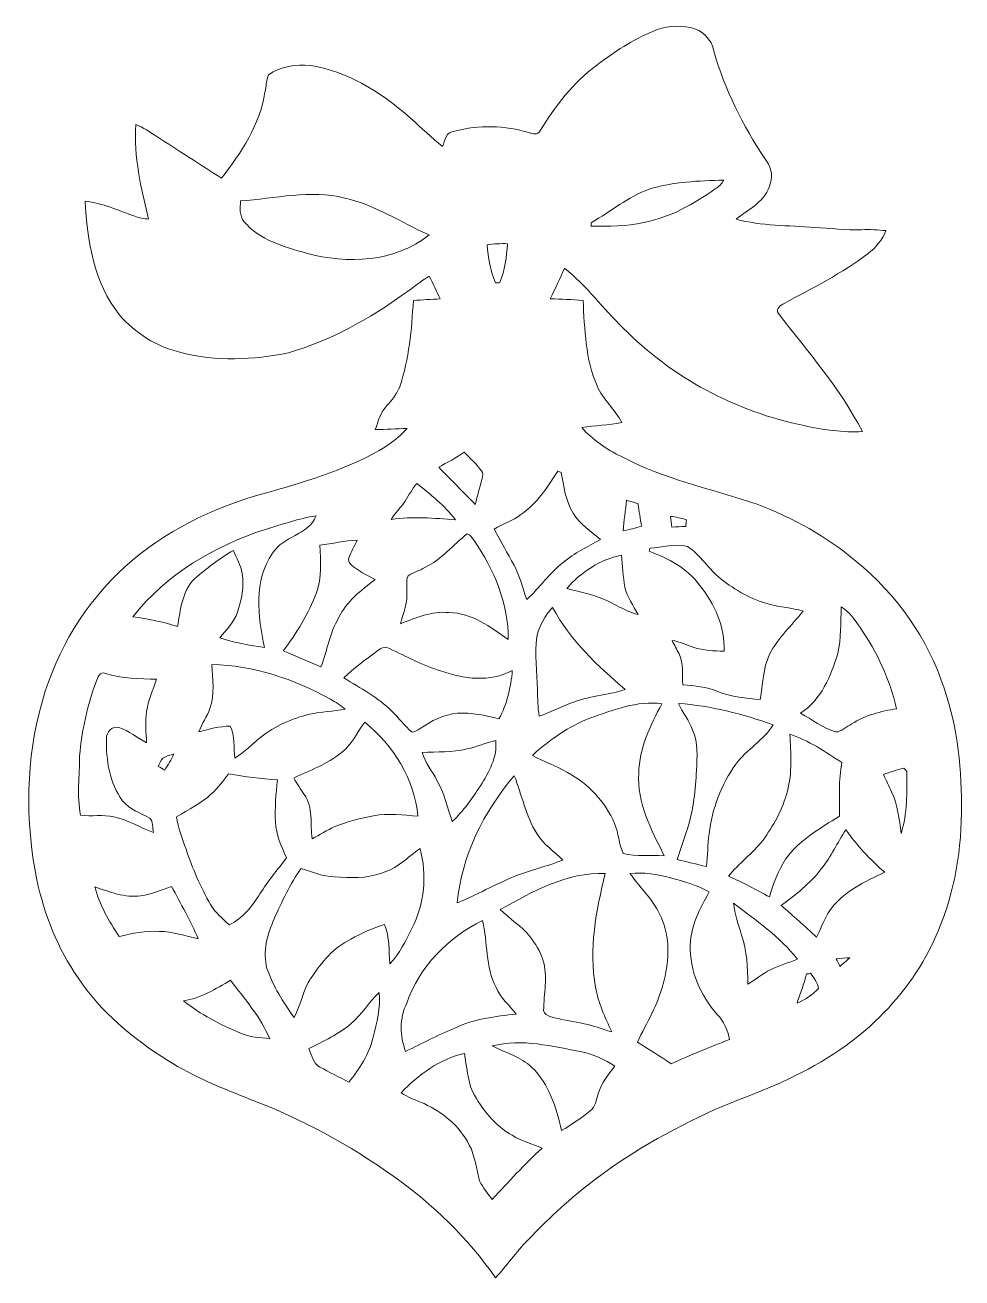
# Model space of a CAD drawing. Header units: centimetres. Extents: x -12 to 11.9, y -16 to 16.
import ezdxf

# ---------------------------------------------------------------- set-up
doc = ezdxf.new("R2010")
doc.units = ezdxf.units.CM
doc.header["$MEASUREMENT"] = 0
doc.layers.add('Layer 1', color=7, linetype='Continuous')

msp = doc.modelspace()

# ---------------------------------------------------------------- linework, layer by layer
at = {"layer": 'Layer 1', "color": 251, "lineweight": 9}
for points, knots in [([(4.03003, 15.87747), (4.33342, 16.00588), (4.67138, 16.03904), (4.99488, 15.97801), (4.99488, 15.97801), (5.2898, 15.91487), (5.54309, 15.67709), (5.59425, 15.37441), (5.59425, 15.37441), (5.86871, 14.39051), (6.33825, 13.47188), (6.89952, 12.62239), (6.89952, 12.62239), (7.02793, 12.44283), (7.12495, 12.20893), (7.03605, 11.98845), (7.03605, 11.98845), (6.93586, 11.54607), (6.49207, 11.32629), (6.15975, 11.07546), (6.15975, 11.07546), (6.81345, 10.89625), (7.49925, 10.9153), (8.16988, 10.86485), (8.16988, 10.86485), (8.56886, 10.84474), (8.96751, 10.78795), (9.36791, 10.80488), (9.36791, 10.80488), (9.57745, 10.81582), (9.78666, 10.79924), (9.9955, 10.78089), (9.9955, 10.78089), (9.90484, 10.54523), (9.73762, 10.34627), (9.53794, 10.19457), (9.53794, 10.19457), (8.87473, 9.68481), (8.12118, 9.31863), (7.3913, 8.91858), (7.3913, 8.91858), (7.3031, 8.86778), (7.15564, 8.7817), (7.24383, 8.66317), (7.24383, 8.66317), (7.99666, 7.68491), (8.82534, 6.74476), (9.39225, 5.63915), (9.39225, 5.63915), (8.88953, 5.61693), (8.39001, 5.68466), (7.90071, 5.79332), (7.90071, 5.79332), (6.15834, 6.14892), (4.5218, 7.0224), (3.27156, 8.28957), (3.27156, 8.28957), (2.75827, 8.7877), (2.33387, 9.37578), (1.7726, 9.82451), (1.7726, 9.82451), (1.66219, 9.55675), (1.53236, 9.29852), (1.40995, 9.0364), (1.40995, 9.0364), (1.68864, 9.02582), (1.9691, 9.02335), (2.24744, 8.99442), (2.24744, 8.99442), (2.29083, 8.25994), (2.30812, 7.49441), (2.60728, 6.80897), (2.60728, 6.80897), (2.75897, 6.4583), (3.06095, 6.20677), (3.24228, 5.87446), (3.24228, 5.87446), (2.90255, 5.8039), (2.55436, 5.79649), (2.21287, 5.74252), (2.21287, 5.74252), (2.49968, 5.43172), (2.84893, 5.18478), (3.22993, 5.00274), (3.22993, 5.00274), (4.31825, 4.4189), (5.54098, 4.17971), (6.7002, 3.78213), (6.7002, 3.78213), (7.61284, 3.43359), (8.48243, 2.95734), (9.22821, 2.32269), (9.22821, 2.32269), (10.26608, 1.48202), (11.0683, 0.34608), (11.48175, -0.92639), (11.48175, -0.92639), (11.83524, -1.94804), (11.9379, -3.03847), (11.9259, -4.11409), (11.9259, -4.11409), (11.91497, -5.22076), (11.70647, -6.33765), (11.23375, -7.34307), (11.23375, -7.34307), (10.87745, -8.14035), (10.34368, -8.8526), (9.71116, -9.45233), (9.71116, -9.45233), (8.97244, -10.15823), (8.0718, -10.6687), (7.144, -11.08322), (7.144, -11.08322), (6.64411, -11.29488), (6.1347, -11.48327), (5.63446, -11.69423), (5.63446, -11.69423), (4.48511, -12.21669), (3.37704, -12.84287), (2.38291, -13.62463), (2.38291, -13.62463), (1.82552, -14.04902), (1.32246, -14.53797), (0.83457, -15.03927), (0.83457, -15.03927), (0.53965, -15.34442), (0.29376, -15.69155), (0.01189, -16.00764), (0.01189, -16.00764), (-0.69225, -14.99517), (-1.58725, -14.12557), (-2.59337, -13.41543), (-2.59337, -13.41543), (-3.71344, -12.60193), (-4.9457, -11.94717), (-6.23652, -11.4487), (-6.23652, -11.4487), (-6.96924, -11.16118), (-7.70478, -10.8652), (-8.37294, -10.44363), (-8.37294, -10.44363), (-9.25699, -9.89118), (-10.08533, -9.20644), (-10.66776, -8.33155), (-10.66776, -8.33155), (-11.1874, -7.57943), (-11.52607, -6.71336), (-11.72151, -5.8233), (-11.72151, -5.8233), (-12.02208, -4.31377), (-12.00726, -2.72873), (-11.57969, -1.24495), (-11.57969, -1.24495), (-11.20716, 0.06103), (-10.47656, 1.26542), (-9.47149, 2.18087), (-9.47149, 2.18087), (-8.46889, 3.07763), (-7.23523, 3.69464), (-5.94266, 4.04954), (-5.94266, 4.04954), (-4.92066, 4.33282), (-3.89195, 4.63691), (-2.96203, 5.15797), (-2.96203, 5.15797), (-2.69815, 5.31037), (-2.45086, 5.49487), (-2.24872, 5.72382), (-2.24872, 5.72382), (-2.52105, 5.71394), (-2.79269, 5.69419), (-3.06468, 5.69313), (-3.06468, 5.69313), (-2.99307, 5.90797), (-2.9338, 6.14222), (-2.76765, 6.30661), (-2.76765, 6.30661), (-2.63006, 6.4456), (-2.51717, 6.60965), (-2.44028, 6.78956), (-2.44028, 6.78956), (-2.19862, 7.49865), (-2.13547, 8.25147), (-2.09208, 8.99478), (-2.09208, 8.99478), (-1.86453, 9.01136), (-1.63664, 9.02194), (-1.40839, 9.03358), (-1.40839, 9.03358), (-1.49271, 9.23008), (-1.58725, 9.42199), (-1.68321, 9.61284), (-1.68321, 9.61284), (-1.90581, 9.48302), (-2.10548, 9.31898), (-2.3161, 9.17187), (-2.3161, 9.17187), (-3.2185, 8.51923), (-4.21086, 7.97102), (-5.28437, 7.65845), (-5.28437, 7.65845), (-6.18819, 7.46972), (-7.13998, 7.4288), (-8.03956, 7.66516), (-8.03956, 7.66516), (-8.64917, 7.81121), (-9.21007, 8.1534), (-9.61507, 8.63247), (-9.61507, 8.63247), (-10.25924, 9.44845), (-10.42964, 10.52301), (-10.48714, 11.53372), (-10.48714, 11.53372), (-10.04158, 11.48327), (-9.63095, 11.29806), (-9.21361, 11.14778), (-9.21361, 11.14778), (-9.10107, 11.10509), (-8.98184, 11.08393), (-8.86224, 11.07581), (-8.86224, 11.07581), (-9.05945, 11.86639), (-9.24148, 12.67178), (-9.19102, 13.4934), (-9.19102, 13.4934), (-8.99736, 13.42214), (-8.82873, 13.30149), (-8.65587, 13.19142), (-8.65587, 13.19142), (-8.10553, 12.82982), (-7.54779, 12.47952), (-6.99605, 12.12004), (-6.99605, 12.12004), (-6.49405, 12.77126), (-6.01533, 13.49093), (-5.88586, 14.32102), (-5.88586, 14.32102), (-5.85023, 14.46848), (-5.86152, 14.63005), (-5.79273, 14.76728), (-5.79273, 14.76728), (-5.48687, 14.98283), (-5.09176, 15.0368), (-4.72662, 15.0054), (-4.72662, 15.0054), (-4.11208, 14.91157), (-3.53141, 14.65615), (-3.01635, 14.3122), (-3.01635, 14.3122), (-2.40077, 13.92661), (-1.90228, 13.39286), (-1.34807, 12.93037), (-1.34807, 12.93037), (-1.28316, 13.08629), (-1.25635, 13.3156), (-1.03833, 13.32336), (-1.03833, 13.32336), (-0.4185, 13.49728), (0.25213, 13.46659), (0.86808, 13.28702), (0.86808, 13.28702), (0.96016, 13.26233), (1.09033, 13.214), (1.14501, 13.32795), (1.14501, 13.32795), (1.52919, 13.96612), (2.00015, 14.5669), (2.59987, 15.01634), (2.59987, 15.01634), (3.04225, 15.35465), (3.51638, 15.6591), (4.03003, 15.87747), (4.03003, 15.87747), (4.03003, 15.87747), (4.03003, 15.87747), (4.03003, 15.87747)], [0, 0, 0, 0, 0.01428571, 0.01428571, 0.01428571, 0.01428571, 0.02857143, 0.02857143, 0.02857143, 0.02857143, 0.04285714, 0.04285714, 0.04285714, 0.04285714, 0.05714286, 0.05714286, 0.05714286, 0.05714286, 0.07142857, 0.07142857, 0.07142857, 0.07142857, 0.08571429, 0.08571429, 0.08571429, 0.08571429, 0.1, 0.1, 0.1, 0.1, 0.11428571, 0.11428571, 0.11428571, 0.11428571, 0.12857143, 0.12857143, 0.12857143, 0.12857143, 0.14285714, 0.14285714, 0.14285714, 0.14285714, 0.15714286, 0.15714286, 0.15714286, 0.15714286, 0.17142857, 0.17142857, 0.17142857, 0.17142857, 0.18571429, 0.18571429, 0.18571429, 0.18571429, 0.2, 0.2, 0.2, 0.2, 0.21428571, 0.21428571, 0.21428571, 0.21428571, 0.22857143, 0.22857143, 0.22857143, 0.22857143, 0.24285714, 0.24285714, 0.24285714, 0.24285714, 0.25714286, 0.25714286, 0.25714286, 0.25714286, 0.27142857, 0.27142857, 0.27142857, 0.27142857, 0.28571429, 0.28571429, 0.28571429, 0.28571429, 0.3, 0.3, 0.3, 0.3, 0.31428571, 0.31428571, 0.31428571, 0.31428571, 0.32857143, 0.32857143, 0.32857143, 0.32857143, 0.34285714, 0.34285714, 0.34285714, 0.34285714, 0.35714286, 0.35714286, 0.35714286, 0.35714286, 0.37142857, 0.37142857, 0.37142857, 0.37142857, 0.38571429, 0.38571429, 0.38571429, 0.38571429, 0.4, 0.4, 0.4, 0.4, 0.41428571, 0.41428571, 0.41428571, 0.41428571, 0.42857143, 0.42857143, 0.42857143, 0.42857143, 0.44285714, 0.44285714, 0.44285714, 0.44285714, 0.45714286, 0.45714286, 0.45714286, 0.45714286, 0.47142857, 0.47142857, 0.47142857, 0.47142857, 0.48571429, 0.48571429, 0.48571429, 0.48571429, 0.5, 0.5, 0.5, 0.5, 0.51428571, 0.51428571, 0.51428571, 0.51428571, 0.52857143, 0.52857143, 0.52857143, 0.52857143, 0.54285714, 0.54285714, 0.54285714, 0.54285714, 0.55714286, 0.55714286, 0.55714286, 0.55714286, 0.57142857, 0.57142857, 0.57142857, 0.57142857, 0.58571429, 0.58571429, 0.58571429, 0.58571429, 0.6, 0.6, 0.6, 0.6, 0.61428571, 0.61428571, 0.61428571, 0.61428571, 0.62857143, 0.62857143, 0.62857143, 0.62857143, 0.64285714, 0.64285714, 0.64285714, 0.64285714, 0.65714286, 0.65714286, 0.65714286, 0.65714286, 0.67142857, 0.67142857, 0.67142857, 0.67142857, 0.68571429, 0.68571429, 0.68571429, 0.68571429, 0.7, 0.7, 0.7, 0.7, 0.71428571, 0.71428571, 0.71428571, 0.71428571, 0.72857143, 0.72857143, 0.72857143, 0.72857143, 0.74285714, 0.74285714, 0.74285714, 0.74285714, 0.75714286, 0.75714286, 0.75714286, 0.75714286, 0.77142857, 0.77142857, 0.77142857, 0.77142857, 0.78571429, 0.78571429, 0.78571429, 0.78571429, 0.8, 0.8, 0.8, 0.8, 0.81428571, 0.81428571, 0.81428571, 0.81428571, 0.82857143, 0.82857143, 0.82857143, 0.82857143, 0.84285714, 0.84285714, 0.84285714, 0.84285714, 0.85714286, 0.85714286, 0.85714286, 0.85714286, 0.87142857, 0.87142857, 0.87142857, 0.87142857, 0.88571429, 0.88571429, 0.88571429, 0.88571429, 0.9, 0.9, 0.9, 0.9, 0.91428571, 0.91428571, 0.91428571, 0.91428571, 0.92857143, 0.92857143, 0.92857143, 0.92857143, 0.94285714, 0.94285714, 0.94285714, 0.94285714, 0.95714286, 0.95714286, 0.95714286, 0.95714286, 0.97142857, 0.97142857, 0.97142857, 0.97142857, 1, 1, 1, 1]), ([(3.9376, 11.84134), (3.3975, 11.64872), (2.96005, 11.26243), (2.46017, 10.9922), (2.46017, 10.9922), (2.45805, 10.9668), (2.45347, 10.91636), (2.45135, 10.89131), (2.45135, 10.89131), (2.9022, 10.89378), (3.35693, 10.89237), (3.80002, 10.98868), (3.80002, 10.98868), (4.47206, 11.11391), (5.07355, 11.46281), (5.62882, 11.84698), (5.62882, 11.84698), (5.72301, 11.89955), (5.78898, 11.98457), (5.84754, 12.07206), (5.84754, 12.07206), (5.2069, 12.05583), (4.55461, 12.03184), (3.9376, 11.84134), (3.9376, 11.84134), (3.9376, 11.84134), (3.9376, 11.84134), (3.9376, 11.84134)], [0, 0, 0, 0, 0.125, 0.125, 0.125, 0.125, 0.25, 0.25, 0.25, 0.25, 0.375, 0.375, 0.375, 0.375, 0.5, 0.5, 0.5, 0.5, 0.625, 0.625, 0.625, 0.625, 0.75, 0.75, 0.75, 0.75, 1, 1, 1, 1]), ([(-6.51345, 11.54395), (-6.51768, 11.36297), (-6.54802, 11.16119), (-6.42314, 11.0109), (-6.42314, 11.0109), (-6.02415, 10.53853), (-5.39832, 10.37026), (-4.82998, 10.20304), (-4.82998, 10.20304), (-3.78365, 9.92117), (-2.56481, 9.96703), (-1.68956, 10.67082), (-1.68956, 10.67082), (-2.40993, 10.98339), (-3.06998, 11.44693), (-3.84785, 11.61415), (-3.84785, 11.61415), (-4.72803, 11.84275), (-5.62833, 11.59334), (-6.51345, 11.54395), (-6.51345, 11.54395), (-6.51345, 11.54395), (-6.51345, 11.54395), (-6.51345, 11.54395)], [0, 0, 0, 0, 0.14285714, 0.14285714, 0.14285714, 0.14285714, 0.28571429, 0.28571429, 0.28571429, 0.28571429, 0.42857143, 0.42857143, 0.42857143, 0.42857143, 0.57142857, 0.57142857, 0.57142857, 0.57142857, 0.71428571, 0.71428571, 0.71428571, 0.71428571, 1, 1, 1, 1]), ([(-0.20542, 10.42176), (-0.1779, 10.08839), (-0.12852, 9.75078), (0.01224, 9.44422), (0.01224, 9.44422), (0.04011, 9.44598), (0.0955, 9.4488), (0.12337, 9.45021), (0.12337, 9.45021), (0.24472, 9.76877), (0.29517, 10.10708), (0.31493, 10.4461), (0.31493, 10.4461), (0.14101, 10.45351), (-0.03291, 10.43905), (-0.20542, 10.42176), (-0.20542, 10.42176), (-0.20542, 10.42176), (-0.20542, 10.42176), (-0.20542, 10.42176)], [0, 0, 0, 0, 0.16666667, 0.16666667, 0.16666667, 0.16666667, 0.33333333, 0.33333333, 0.33333333, 0.33333333, 0.5, 0.5, 0.5, 0.5, 0.66666667, 0.66666667, 0.66666667, 0.66666667, 1, 1, 1, 1]), ([(-1.44367, 4.73428), (-1.12935, 4.41678), (-0.81925, 4.09469), (-0.50705, 3.77508), (-0.50705, 3.77508), (-0.45519, 3.99874), (-0.39275, 4.21993), (-0.33454, 4.44218), (-0.33454, 4.44218), (-0.3229, 4.50568), (-0.29432, 4.58294), (-0.34477, 4.63762), (-0.34477, 4.63762), (-0.48306, 4.80554), (-0.63828, 4.95829), (-0.79138, 5.11175), (-0.79138, 5.11175), (-0.99847, 4.96817), (-1.22001, 4.84823), (-1.44367, 4.73428), (-1.44367, 4.73428), (-1.44367, 4.73428), (-1.44367, 4.73428), (-1.44367, 4.73428)], [0, 0, 0, 0, 0.14285714, 0.14285714, 0.14285714, 0.14285714, 0.28571429, 0.28571429, 0.28571429, 0.28571429, 0.42857143, 0.42857143, 0.42857143, 0.42857143, 0.57142857, 0.57142857, 0.57142857, 0.57142857, 0.71428571, 0.71428571, 0.71428571, 0.71428571, 1, 1, 1, 1]), ([(0.65712, 3.5172), (0.45251, 3.35386), (0.19322, 3.28754), (-0.0255, 3.14784), (-0.0255, 3.14784), (0.14524, 2.8388), (0.31387, 2.52907), (0.48461, 2.22003), (0.48461, 2.22003), (0.62819, 1.9431), (0.70475, 1.63865), (0.8074, 1.3455), (0.8074, 1.3455), (1.13831, 1.64253), (1.38737, 2.02036), (1.73909, 2.29553), (1.73909, 2.29553), (2.02978, 2.53154), (2.36739, 2.69699), (2.69335, 2.8769), (2.69335, 2.8769), (2.45911, 3.10233), (2.15749, 3.26284), (1.99591, 3.55565), (1.99591, 3.55565), (1.80153, 3.86892), (1.75214, 4.23827), (1.689, 4.59387), (1.689, 4.59387), (1.66783, 4.60128), (1.62514, 4.6168), (1.60398, 4.62457), (1.60398, 4.62457), (1.3334, 4.22099), (1.07093, 3.79201), (0.65712, 3.5172), (0.65712, 3.5172), (0.65712, 3.5172), (0.65712, 3.5172), (0.65712, 3.5172)], [0, 0, 0, 0, 0.09090909, 0.09090909, 0.09090909, 0.09090909, 0.18181818, 0.18181818, 0.18181818, 0.18181818, 0.27272727, 0.27272727, 0.27272727, 0.27272727, 0.36363636, 0.36363636, 0.36363636, 0.36363636, 0.45454545, 0.45454545, 0.45454545, 0.45454545, 0.54545455, 0.54545455, 0.54545455, 0.54545455, 0.63636364, 0.63636364, 0.63636364, 0.63636364, 0.72727273, 0.72727273, 0.72727273, 0.72727273, 0.81818182, 0.81818182, 0.81818182, 0.81818182, 1, 1, 1, 1]), ([(-2.30163, 3.86362), (-2.41169, 3.70099), (-2.55386, 3.5627), (-2.65687, 3.39478), (-2.65687, 3.39478), (-2.11007, 3.47698), (-1.55973, 3.42054), (-1.01187, 3.38737), (-1.01187, 3.38737), (-1.29303, 3.74439), (-1.65181, 4.03225), (-2.00388, 4.31553), (-2.00388, 4.31553), (-2.11783, 4.17477), (-2.20533, 4.01602), (-2.30163, 3.86362), (-2.30163, 3.86362), (-2.30163, 3.86362), (-2.30163, 3.86362), (-2.30163, 3.86362)], [0, 0, 0, 0, 0.16666667, 0.16666667, 0.16666667, 0.16666667, 0.33333333, 0.33333333, 0.33333333, 0.33333333, 0.5, 0.5, 0.5, 0.5, 0.66666667, 0.66666667, 0.66666667, 0.66666667, 1, 1, 1, 1]), ([(3.36328, 3.88479), (3.32977, 3.62374), (3.29449, 3.36197), (3.2772, 3.09915), (3.2772, 3.09915), (3.43419, 3.13443), (3.588, 3.17818), (3.74428, 3.21875), (3.74428, 3.21875), (3.71006, 3.41207), (3.68219, 3.60645), (3.6515, 3.79977), (3.6515, 3.79977), (3.55554, 3.82905), (3.45959, 3.85727), (3.36328, 3.88479), (3.36328, 3.88479), (3.36328, 3.88479), (3.36328, 3.88479), (3.36328, 3.88479)], [0, 0, 0, 0, 0.16666667, 0.16666667, 0.16666667, 0.16666667, 0.33333333, 0.33333333, 0.33333333, 0.33333333, 0.5, 0.5, 0.5, 0.5, 0.66666667, 0.66666667, 0.66666667, 0.66666667, 1, 1, 1, 1]), ([(-5.87633, 3.13761), (-7.17526, 2.71886), (-8.4188, 1.99249), (-9.26441, 0.90241), (-9.26441, 0.90241), (-8.87883, 0.84879), (-8.49571, 0.77647), (-8.12494, 0.65582), (-8.12494, 0.65582), (-8.04063, 1.07985), (-8.01558, 1.55399), (-7.68644, 1.87678), (-7.68644, 1.87678), (-7.37211, 2.13819), (-7.05391, 2.40171), (-6.69513, 2.60103), (-6.69513, 2.60103), (-6.61223, 2.407), (-6.50534, 2.21792), (-6.46618, 2.00837), (-6.46618, 2.00837), (-6.41608, 1.67675), (-6.47923, 1.33844), (-6.59, 1.02553), (-6.59, 1.02553), (-6.67291, 0.76447), (-6.87328, 0.56762), (-7.04297, 0.3616), (-7.04297, 0.3616), (-6.67326, 0.24095), (-6.28661, 0.17533), (-5.90173, 0.12136), (-5.90173, 0.12136), (-6.06507, 0.91617), (-6.18995, 1.82669), (-5.69148, 2.52977), (-5.69148, 2.52977), (-5.42443, 2.97321), (-4.78095, 2.98662), (-4.5767, 3.48439), (-4.5767, 3.48439), (-5.0226, 3.423), (-5.44594, 3.26214), (-5.87633, 3.13761), (-5.87633, 3.13761), (-5.87633, 3.13761), (-5.87633, 3.13761), (-5.87633, 3.13761)], [0, 0, 0, 0, 0.07692308, 0.07692308, 0.07692308, 0.07692308, 0.15384615, 0.15384615, 0.15384615, 0.15384615, 0.23076923, 0.23076923, 0.23076923, 0.23076923, 0.30769231, 0.30769231, 0.30769231, 0.30769231, 0.38461538, 0.38461538, 0.38461538, 0.38461538, 0.46153846, 0.46153846, 0.46153846, 0.46153846, 0.53846154, 0.53846154, 0.53846154, 0.53846154, 0.61538462, 0.61538462, 0.61538462, 0.61538462, 0.69230769, 0.69230769, 0.69230769, 0.69230769, 0.76923077, 0.76923077, 0.76923077, 0.76923077, 0.84615385, 0.84615385, 0.84615385, 0.84615385, 1, 1, 1, 1]), ([(4.48758, 3.47098), (4.49428, 3.37997), (4.50346, 3.28895), (4.51545, 3.19829), (4.51545, 3.19829), (4.6354, 3.20358), (4.75287, 3.21134), (4.87387, 3.21698), (4.87387, 3.21698), (4.88058, 3.27378), (4.88693, 3.33093), (4.89363, 3.38773), (4.89363, 3.38773), (4.76028, 3.42477), (4.62587, 3.45899), (4.48758, 3.47098), (4.48758, 3.47098), (4.48758, 3.47098), (4.48758, 3.47098), (4.48758, 3.47098)], [0, 0, 0, 0, 0.16666667, 0.16666667, 0.16666667, 0.16666667, 0.33333333, 0.33333333, 0.33333333, 0.33333333, 0.5, 0.5, 0.5, 0.5, 0.66666667, 0.66666667, 0.66666667, 0.66666667, 1, 1, 1, 1]), ([(-1.7961, 2.16323), (-1.93368, 2.08245), (-2.09278, 2.04153), (-2.22402, 1.95016), (-2.22402, 1.95016), (-2.29176, 1.83974), (-2.24519, 1.69827), (-2.26106, 1.57868), (-2.26106, 1.57868), (-2.22438, 1.27988), (-2.34608, 1.00507), (-2.42439, 0.72461), (-2.42439, 0.72461), (-2.02646, 0.8763), (-1.62006, 1.06045), (-1.1812, 1.01036), (-1.1812, 1.01036), (-0.59559, 1.00895), (-0.12111, 0.63606), (0.33645, 0.32103), (0.33645, 0.32103), (0.34244, 1.23684), (-0.02727, 2.11138), (-0.5395, 2.85468), (-0.5395, 2.85468), (-0.59065, 2.91465), (-0.62523, 3.01413), (-0.71448, 3.0293), (-0.71448, 3.0293), (-1.07255, 2.73897), (-1.37629, 2.37208), (-1.7961, 2.16323), (-1.7961, 2.16323), (-1.7961, 2.16323), (-1.7961, 2.16323), (-1.7961, 2.16323)], [0, 0, 0, 0, 0.1, 0.1, 0.1, 0.1, 0.2, 0.2, 0.2, 0.2, 0.3, 0.3, 0.3, 0.3, 0.4, 0.4, 0.4, 0.4, 0.5, 0.5, 0.5, 0.5, 0.6, 0.6, 0.6, 0.6, 0.7, 0.7, 0.7, 0.7, 0.8, 0.8, 0.8, 0.8, 1, 1, 1, 1]), ([(-4.48356, 2.73897), (-4.46803, 2.33045), (-4.42676, 1.90535), (-4.57281, 1.51377), (-4.57281, 1.51377), (-4.77283, 0.97825), (-5.07447, 0.48648), (-5.41878, 0.03281), (-5.41878, 0.03281), (-5.09352, -0.09525), (-4.77495, -0.23918), (-4.45393, -0.37712), (-4.45393, -0.37712), (-4.29165, 0.03634), (-4.2352, 0.4886), (-4.00237, 0.87454), (-4.00237, 0.87454), (-3.80552, 1.29575), (-3.42734, 1.58045), (-3.06892, 1.85597), (-3.06892, 1.85597), (-3.28447, 1.97203), (-3.51236, 2.07257), (-3.69263, 2.24332), (-3.69263, 2.24332), (-3.73426, 2.28812), (-3.76354, 2.35232), (-3.73955, 2.41265), (-3.73955, 2.41265), (-3.68593, 2.57069), (-3.59491, 2.71251), (-3.52859, 2.86456), (-3.52859, 2.86456), (-3.84962, 2.84939), (-4.16429, 2.77284), (-4.48356, 2.73897), (-4.48356, 2.73897), (-4.48356, 2.73897), (-4.48356, 2.73897), (-4.48356, 2.73897)], [0, 0, 0, 0, 0.09090909, 0.09090909, 0.09090909, 0.09090909, 0.18181818, 0.18181818, 0.18181818, 0.18181818, 0.27272727, 0.27272727, 0.27272727, 0.27272727, 0.36363636, 0.36363636, 0.36363636, 0.36363636, 0.45454545, 0.45454545, 0.45454545, 0.45454545, 0.54545455, 0.54545455, 0.54545455, 0.54545455, 0.63636364, 0.63636364, 0.63636364, 0.63636364, 0.72727273, 0.72727273, 0.72727273, 0.72727273, 0.81818182, 0.81818182, 0.81818182, 0.81818182, 1, 1, 1, 1]), ([(3.95277, 2.65536), (3.94854, 2.63631), (3.93972, 2.59786), (3.93548, 2.57845), (3.93548, 2.57845), (4.43078, 2.40665), (4.91338, 2.1403), (5.22912, 1.71062), (5.22912, 1.71062), (5.6133, 1.23649), (5.87717, 0.64029), (5.85601, 0.02117), (5.85601, 0.02117), (5.5953, 0.03669), (5.33002, 0.03493), (5.08095, 0.12171), (5.08095, 0.12171), (4.89434, 0.17604), (4.71759, 0.26247), (4.52639, 0.30127), (4.52639, 0.30127), (4.58248, 0.18345), (4.64563, 0.06985), (4.70242, -0.04798), (4.70242, -0.04798), (4.83613, -0.28787), (4.76804, -0.57573), (4.80085, -0.83679), (4.80085, -0.83679), (5.10388, -0.85584), (5.40833, -0.8897), (5.69161, -1.00859), (5.69161, -1.00859), (6.03945, -1.14547), (6.41269, -1.17933), (6.78134, -1.21602), (6.78134, -1.21602), (6.85155, -0.82903), (6.84484, -0.41804), (7.01912, -0.05574), (7.01912, -0.05574), (7.2336, 0.36336), (7.58885, 0.68298), (7.8746, 1.05022), (7.8746, 1.05022), (7.5892, 1.13207), (7.28899, 1.14441), (7.00395, 1.22732), (7.00395, 1.22732), (6.54922, 1.33703), (6.14599, 1.59138), (5.77698, 1.86972), (5.77698, 1.86972), (5.45455, 2.11067), (5.26122, 2.49097), (4.91868, 2.70404), (4.91868, 2.70404), (4.59977, 2.77636), (4.27133, 2.68782), (3.95277, 2.65536), (3.95277, 2.65536), (3.95277, 2.65536), (3.95277, 2.65536), (3.95277, 2.65536)], [0, 0, 0, 0, 0.05882353, 0.05882353, 0.05882353, 0.05882353, 0.11764706, 0.11764706, 0.11764706, 0.11764706, 0.17647059, 0.17647059, 0.17647059, 0.17647059, 0.23529412, 0.23529412, 0.23529412, 0.23529412, 0.29411765, 0.29411765, 0.29411765, 0.29411765, 0.35294118, 0.35294118, 0.35294118, 0.35294118, 0.41176471, 0.41176471, 0.41176471, 0.41176471, 0.47058824, 0.47058824, 0.47058824, 0.47058824, 0.52941176, 0.52941176, 0.52941176, 0.52941176, 0.58823529, 0.58823529, 0.58823529, 0.58823529, 0.64705882, 0.64705882, 0.64705882, 0.64705882, 0.70588235, 0.70588235, 0.70588235, 0.70588235, 0.76470588, 0.76470588, 0.76470588, 0.76470588, 0.82352941, 0.82352941, 0.82352941, 0.82352941, 0.88235294, 0.88235294, 0.88235294, 0.88235294, 1, 1, 1, 1]), ([(1.83011, 1.62737), (2.0834, 1.56245), (2.33952, 1.50742), (2.58787, 1.42381), (2.58787, 1.42381), (2.96005, 1.30987), (3.27438, 1.05869), (3.65362, 0.96273), (3.65362, 0.96273), (3.53508, 1.19204), (3.37563, 1.40723), (3.31742, 1.663), (3.31742, 1.663), (3.26874, 1.93217), (3.25921, 2.20663), (3.23381, 2.47791), (3.23381, 2.47791), (2.68383, 2.3689), (2.19559, 2.04541), (1.83011, 1.62737), (1.83011, 1.62737), (1.83011, 1.62737), (1.83011, 1.62737), (1.83011, 1.62737)], [0, 0, 0, 0, 0.14285714, 0.14285714, 0.14285714, 0.14285714, 0.28571429, 0.28571429, 0.28571429, 0.28571429, 0.42857143, 0.42857143, 0.42857143, 0.42857143, 0.57142857, 0.57142857, 0.57142857, 0.57142857, 0.71428571, 0.71428571, 0.71428571, 0.71428571, 1, 1, 1, 1]), ([(1.06317, 0.39441), (1.01484, -0.05574), (1.06775, -0.50906), (1.07904, -0.96061), (1.07904, -0.96061), (1.09386, -1.18639), (1.08433, -1.41675), (1.12773, -1.64042), (1.12773, -1.64042), (1.39513, -1.53635), (1.65619, -1.41605), (1.92324, -1.30986), (1.92324, -1.30986), (2.37127, -1.12007), (2.86904, -1.10702), (3.32906, -0.95673), (3.32906, -0.95673), (2.61292, -0.35242), (1.91901, 0.30868), (1.46992, 1.14335), (1.46992, 1.14335), (1.27095, 0.93627), (1.13372, 0.67169), (1.06317, 0.39441), (1.06317, 0.39441), (1.06317, 0.39441), (1.06317, 0.39441), (1.06317, 0.39441)], [0, 0, 0, 0, 0.125, 0.125, 0.125, 0.125, 0.25, 0.25, 0.25, 0.25, 0.375, 0.375, 0.375, 0.375, 0.5, 0.5, 0.5, 0.5, 0.625, 0.625, 0.625, 0.625, 0.75, 0.75, 0.75, 0.75, 1, 1, 1, 1]), ([(8.8525, 1.15817), (8.82815, 0.75918), (8.8585, 0.35207), (8.76113, -0.03916), (8.76113, -0.03916), (8.58333, -0.61348), (8.34026, -1.22167), (7.8104, -1.56069), (7.8104, -1.56069), (8.10108, -1.73178), (8.38295, -1.9304), (8.70362, -2.04223), (8.70362, -2.04223), (8.86167, -2.03941), (8.97985, -1.89865), (9.1185, -1.83868), (9.1185, -1.83868), (9.46281, -1.61396), (9.86533, -1.512), (10.26714, -1.44745), (10.26714, -1.44745), (10.08687, -0.70626), (9.7729, 0.00388), (9.33334, 0.6283), (9.33334, 0.6283), (9.1947, 0.82056), (9.06523, 1.03752), (8.8525, 1.15817), (8.8525, 1.15817), (8.8525, 1.15817), (8.8525, 1.15817), (8.8525, 1.15817)], [0, 0, 0, 0, 0.11111111, 0.11111111, 0.11111111, 0.11111111, 0.22222222, 0.22222222, 0.22222222, 0.22222222, 0.33333333, 0.33333333, 0.33333333, 0.33333333, 0.44444444, 0.44444444, 0.44444444, 0.44444444, 0.55555556, 0.55555556, 0.55555556, 0.55555556, 0.66666667, 0.66666667, 0.66666667, 0.66666667, 0.77777778, 0.77777778, 0.77777778, 0.77777778, 1, 1, 1, 1]), ([(-3.03717, 0.01552), (-3.31939, -0.20179), (-3.61784, -0.40252), (-3.86655, -0.66005), (-3.86655, -0.66005), (-3.44851, -0.92463), (-2.99942, -1.15535), (-2.64558, -1.50812), (-2.64558, -1.50812), (-2.46426, -1.68063), (-2.31468, -1.88454), (-2.12559, -2.04858), (-2.12559, -2.04858), (-2.04798, -2.04152), (-1.98377, -1.99249), (-1.91886, -1.95403), (-1.91886, -1.95403), (-1.63276, -1.76142), (-1.3142, -1.59208), (-0.96389, -1.56457), (-0.96389, -1.56457), (-0.60512, -1.5427), (-0.24987, -1.61502), (0.09515, -1.70815), (0.09515, -1.70815), (0.30293, -1.32715), (0.40771, -0.90099), (0.43875, -0.47025), (0.43875, -0.47025), (-0.12852, -0.77787), (-0.81326, -0.69321), (-1.39569, -0.47484), (-1.39569, -0.47484), (-1.85536, -0.34572), (-2.27093, -0.1083), (-2.70203, 0.08925), (-2.70203, 0.08925), (-2.81809, 0.17533), (-2.94157, 0.08149), (-3.03717, 0.01552), (-3.03717, 0.01552), (-3.03717, 0.01552), (-3.03717, 0.01552), (-3.03717, 0.01552)], [0, 0, 0, 0, 0.08333333, 0.08333333, 0.08333333, 0.08333333, 0.16666667, 0.16666667, 0.16666667, 0.16666667, 0.25, 0.25, 0.25, 0.25, 0.33333333, 0.33333333, 0.33333333, 0.33333333, 0.41666667, 0.41666667, 0.41666667, 0.41666667, 0.5, 0.5, 0.5, 0.5, 0.58333333, 0.58333333, 0.58333333, 0.58333333, 0.66666667, 0.66666667, 0.66666667, 0.66666667, 0.75, 0.75, 0.75, 0.75, 0.83333333, 0.83333333, 0.83333333, 0.83333333, 1, 1, 1, 1]), ([(-7.24405, -0.31679), (-7.21936, -0.69144), (-7.17279, -1.07915), (-7.29556, -1.44251), (-7.29556, -1.44251), (-7.36576, -1.65135), (-7.50405, -1.8295), (-7.57461, -2.03835), (-7.57461, -2.03835), (-7.3132, -1.96038), (-7.04685, -1.90112), (-6.77274, -1.8923), (-6.77274, -1.8923), (-6.66268, -2.15159), (-6.68455, -2.43875), (-6.65844, -2.71357), (-6.65844, -2.71357), (-6.41361, -2.5654), (-6.21853, -2.35197), (-5.9924, -2.17911), (-5.9924, -2.17911), (-5.63186, -1.88665), (-5.19617, -1.69792), (-4.74708, -1.59032), (-4.74708, -1.59032), (-4.44687, -1.52294), (-4.13784, -1.51059), (-3.83445, -1.46226), (-3.83445, -1.46226), (-3.9498, -1.36172), (-4.07928, -1.27952), (-4.21193, -1.20509), (-4.21193, -1.20509), (-5.13902, -0.68827), (-6.17619, -0.34078), (-7.24405, -0.31679), (-7.24405, -0.31679), (-7.24405, -0.31679), (-7.24405, -0.31679), (-7.24405, -0.31679)], [0, 0, 0, 0, 0.09090909, 0.09090909, 0.09090909, 0.09090909, 0.18181818, 0.18181818, 0.18181818, 0.18181818, 0.27272727, 0.27272727, 0.27272727, 0.27272727, 0.36363636, 0.36363636, 0.36363636, 0.36363636, 0.45454545, 0.45454545, 0.45454545, 0.45454545, 0.54545455, 0.54545455, 0.54545455, 0.54545455, 0.63636364, 0.63636364, 0.63636364, 0.63636364, 0.72727273, 0.72727273, 0.72727273, 0.72727273, 0.81818182, 0.81818182, 0.81818182, 0.81818182, 1, 1, 1, 1]), ([(-10.20598, -0.75671), (-10.42858, -1.36595), (-10.57039, -2.0066), (-10.6286, -2.65289), (-10.6286, -2.65289), (-10.62437, -3.15736), (-10.70551, -3.66995), (-10.60003, -4.16913), (-10.60003, -4.16913), (-10.32028, -4.21358), (-10.0317, -4.14514), (-9.75336, -4.21428), (-9.75336, -4.21428), (-9.39105, -4.27919), (-9.08413, -4.49756), (-8.73913, -4.61292), (-8.73913, -4.61292), (-8.76417, -4.49121), (-8.74265, -4.33775), (-8.83366, -4.24533), (-8.83366, -4.24533), (-9.07144, -4.11056), (-9.34837, -4.02519), (-9.52864, -3.80718), (-9.52864, -3.80718), (-9.8613, -3.3468), (-9.94914, -2.76295), (-9.94316, -2.20839), (-9.94316, -2.20839), (-9.93928, -2.04964), (-9.79533, -1.8736), (-9.62389, -1.9244), (-9.62389, -1.9244), (-9.3646, -2.01118), (-9.15364, -2.19533), (-8.91304, -2.32057), (-8.91304, -2.32057), (-8.93173, -2.05387), (-8.94726, -1.78505), (-8.91481, -1.51871), (-8.91481, -1.51871), (-8.87036, -1.23119), (-8.755, -0.96414), (-8.65728, -0.69285), (-8.65728, -0.69285), (-9.0979, -0.67839), (-9.54699, -0.68721), (-9.96891, -0.54292), (-9.96891, -0.54292), (-10.11108, -0.48401), (-10.1647, -0.65617), (-10.20598, -0.75671), (-10.20598, -0.75671), (-10.20598, -0.75671), (-10.20598, -0.75671), (-10.20598, -0.75671)], [0, 0, 0, 0, 0.06666667, 0.06666667, 0.06666667, 0.06666667, 0.13333333, 0.13333333, 0.13333333, 0.13333333, 0.2, 0.2, 0.2, 0.2, 0.26666667, 0.26666667, 0.26666667, 0.26666667, 0.33333333, 0.33333333, 0.33333333, 0.33333333, 0.4, 0.4, 0.4, 0.4, 0.46666667, 0.46666667, 0.46666667, 0.46666667, 0.53333333, 0.53333333, 0.53333333, 0.53333333, 0.6, 0.6, 0.6, 0.6, 0.66666667, 0.66666667, 0.66666667, 0.66666667, 0.73333333, 0.73333333, 0.73333333, 0.73333333, 0.8, 0.8, 0.8, 0.8, 0.86666667, 0.86666667, 0.86666667, 0.86666667, 1, 1, 1, 1]), ([(2.43935, -1.6831), (1.88232, -1.89053), (1.39302, -2.24719), (0.95275, -2.64054), (0.95275, -2.64054), (1.23885, -2.81411), (1.56976, -2.8963), (1.84986, -3.08257), (1.84986, -3.08257), (2.38432, -3.36303), (2.81789, -3.8287), (3.05354, -4.38397), (3.05354, -4.38397), (3.16078, -4.6295), (3.15973, -4.90961), (3.27367, -5.15126), (3.27367, -5.15126), (3.60952, -5.2391), (3.97464, -5.18019), (4.32107, -5.20912), (4.32107, -5.20912), (4.00639, -4.54342), (3.61305, -3.85798), (3.67267, -3.0928), (3.67267, -3.0928), (3.68254, -2.45286), (3.975, -1.87466), (4.26145, -1.31939), (4.26145, -1.31939), (3.63174, -1.23472), (3.02214, -1.48343), (2.43935, -1.6831), (2.43935, -1.6831), (2.43935, -1.6831), (2.43935, -1.6831), (2.43935, -1.6831)], [0, 0, 0, 0, 0.1, 0.1, 0.1, 0.1, 0.2, 0.2, 0.2, 0.2, 0.3, 0.3, 0.3, 0.3, 0.4, 0.4, 0.4, 0.4, 0.5, 0.5, 0.5, 0.5, 0.6, 0.6, 0.6, 0.6, 0.7, 0.7, 0.7, 0.7, 0.8, 0.8, 0.8, 0.8, 1, 1, 1, 1]), ([(4.68867, -1.31339), (4.79062, -1.5501), (4.96595, -1.74837), (5.0485, -1.9946), (5.0485, -1.9946), (5.19667, -2.3174), (5.16527, -2.68146), (5.1508, -3.02542), (5.1508, -3.02542), (5.11976, -3.5179), (5.0739, -4.01532), (4.92432, -4.48804), (4.92432, -4.48804), (4.84812, -4.7632), (4.73523, -5.02673), (4.65868, -5.3019), (4.65868, -5.3019), (4.90492, -5.36963), (5.15433, -5.42607), (5.40304, -5.48463), (5.40304, -5.48463), (5.44573, -5.20665), (5.42491, -4.92266), (5.47183, -4.64502), (5.47183, -4.64502), (5.54521, -4.00614), (5.7858, -3.38772), (6.15728, -2.8635), (6.15728, -2.8635), (6.43386, -2.49167), (6.86107, -2.25566), (7.11084, -1.86372), (7.11084, -1.86372), (6.3312, -1.5815), (5.51805, -1.37125), (4.68867, -1.31339), (4.68867, -1.31339), (4.68867, -1.31339), (4.68867, -1.31339), (4.68867, -1.31339)], [0, 0, 0, 0, 0.09090909, 0.09090909, 0.09090909, 0.09090909, 0.18181818, 0.18181818, 0.18181818, 0.18181818, 0.27272727, 0.27272727, 0.27272727, 0.27272727, 0.36363636, 0.36363636, 0.36363636, 0.36363636, 0.45454545, 0.45454545, 0.45454545, 0.45454545, 0.54545455, 0.54545455, 0.54545455, 0.54545455, 0.63636364, 0.63636364, 0.63636364, 0.63636364, 0.72727273, 0.72727273, 0.72727273, 0.72727273, 0.81818182, 0.81818182, 0.81818182, 0.81818182, 1, 1, 1, 1]), ([(-3.33421, -1.79564), (-3.53811, -2.05387), (-3.66158, -2.38195), (-3.93675, -2.5781), (-3.93675, -2.5781), (-4.29695, -2.87232), (-4.74003, -3.02083), (-5.15243, -3.22192), (-5.15243, -3.22192), (-5.06741, -3.36444), (-4.97392, -3.50097), (-4.88678, -3.64278), (-4.88678, -3.64278), (-4.64125, -3.96557), (-4.73297, -4.39808), (-4.68218, -4.77238), (-4.68218, -4.77238), (-4.48145, -4.67995), (-4.30152, -4.54836), (-4.09691, -4.4637), (-4.09691, -4.4637), (-3.77906, -4.33387), (-3.44463, -4.25168), (-3.10878, -4.18394), (-3.10878, -4.18394), (-2.73272, -4.1155), (-2.35031, -4.16842), (-1.97319, -4.19735), (-1.97319, -4.19735), (-2.05892, -3.24802), (-2.60043, -2.38513), (-3.33421, -1.79564), (-3.33421, -1.79564), (-3.33421, -1.79564), (-3.33421, -1.79564), (-3.33421, -1.79564)], [0, 0, 0, 0, 0.1, 0.1, 0.1, 0.1, 0.2, 0.2, 0.2, 0.2, 0.3, 0.3, 0.3, 0.3, 0.4, 0.4, 0.4, 0.4, 0.5, 0.5, 0.5, 0.5, 0.6, 0.6, 0.6, 0.6, 0.7, 0.7, 0.7, 0.7, 0.8, 0.8, 0.8, 0.8, 1, 1, 1, 1]), ([(7.53876, -2.09973), (7.56451, -2.58515), (7.6012, -3.08257), (7.47385, -3.55776), (7.47385, -3.55776), (7.35567, -4.01778), (7.12001, -4.43794), (6.84237, -4.81965), (6.84237, -4.81965), (6.58061, -5.15267), (6.23172, -5.4042), (5.96502, -5.73264), (5.96502, -5.73264), (6.33085, -5.87975), (6.66916, -6.08436), (7.01982, -6.26357), (7.01982, -6.26357), (7.10272, -5.92278), (7.23748, -5.59364), (7.42904, -5.29978), (7.42904, -5.29978), (7.76947, -4.80448), (8.31346, -4.51167), (8.80558, -4.19276), (8.80558, -4.19276), (8.81405, -3.73627), (8.77842, -3.27519), (8.86591, -2.82469), (8.86591, -2.82469), (8.44433, -2.55023), (8.0203, -2.25531), (7.53876, -2.09973), (7.53876, -2.09973), (7.53876, -2.09973), (7.53876, -2.09973), (7.53876, -2.09973)], [0, 0, 0, 0, 0.1, 0.1, 0.1, 0.1, 0.2, 0.2, 0.2, 0.2, 0.3, 0.3, 0.3, 0.3, 0.4, 0.4, 0.4, 0.4, 0.5, 0.5, 0.5, 0.5, 0.6, 0.6, 0.6, 0.6, 0.7, 0.7, 0.7, 0.7, 0.8, 0.8, 0.8, 0.8, 1, 1, 1, 1]), ([(-0.72153, -2.47473), (-1.09583, -2.57245), (-1.48495, -2.54494), (-1.86665, -2.56998), (-1.86665, -2.56998), (-1.78833, -2.82928), (-1.61124, -3.04165), (-1.48847, -3.28013), (-1.48847, -3.28013), (-1.29797, -3.60609), (-1.2193, -3.97898), (-1.09583, -4.33211), (-1.09583, -4.33211), (-0.81255, -4.06647), (-0.58713, -3.74509), (-0.37581, -3.42088), (-0.37581, -3.42088), (-0.1645, -3.07269), (0.06833, -2.68499), (0.01401, -2.25919), (0.01401, -2.25919), (-0.23505, -2.3181), (-0.47, -2.4264), (-0.72153, -2.47473), (-0.72153, -2.47473), (-0.72153, -2.47473), (-0.72153, -2.47473), (-0.72153, -2.47473)], [0, 0, 0, 0, 0.125, 0.125, 0.125, 0.125, 0.25, 0.25, 0.25, 0.25, 0.375, 0.375, 0.375, 0.375, 0.5, 0.5, 0.5, 0.5, 0.625, 0.625, 0.625, 0.625, 0.75, 0.75, 0.75, 0.75, 1, 1, 1, 1]), ([(-8.49677, -2.7111), (-8.55427, -2.76966), (-8.57932, -2.85044), (-8.61495, -2.92241), (-8.61495, -2.92241), (-8.55991, -2.95416), (-8.50453, -2.98626), (-8.44879, -3.01801), (-8.44879, -3.01801), (-8.36693, -2.88219), (-8.27946, -2.7492), (-8.21384, -2.60456), (-8.21384, -2.60456), (-8.3105, -2.63172), (-8.41174, -2.65536), (-8.49677, -2.7111), (-8.49677, -2.7111), (-8.49677, -2.7111), (-8.49677, -2.7111), (-8.49677, -2.7111)], [0, 0, 0, 0, 0.16666667, 0.16666667, 0.16666667, 0.16666667, 0.33333333, 0.33333333, 0.33333333, 0.33333333, 0.5, 0.5, 0.5, 0.5, 0.66666667, 0.66666667, 0.66666667, 0.66666667, 1, 1, 1, 1]), ([(-6.81543, -3.11503), (-6.95407, -3.29388), (-7.09059, -3.47662), (-7.25993, -3.62867), (-7.25993, -3.62867), (-7.51957, -3.87209), (-7.84483, -4.02625), (-8.14611, -4.21005), (-8.14611, -4.21005), (-8.10623, -4.49827), (-8.00005, -4.76955), (-7.90586, -5.04331), (-7.90586, -5.04331), (-7.73547, -5.5312), (-7.53827, -6.01239), (-7.27616, -6.45901), (-7.27616, -6.45901), (-7.15515, -6.66468), (-6.96959, -6.82131), (-6.79391, -6.97971), (-6.79391, -6.97971), (-6.45171, -6.80649), (-6.21253, -6.49852), (-6.01392, -6.17925), (-6.01392, -6.17925), (-5.81213, -5.85681), (-5.56589, -5.56613), (-5.33588, -5.2638), (-5.33588, -5.2638), (-5.46852, -4.97205), (-5.59905, -4.67113), (-5.62128, -4.34728), (-5.62128, -4.34728), (-5.63856, -3.98709), (-5.60328, -3.62867), (-5.5673, -3.27095), (-5.5673, -3.27095), (-5.98464, -3.23144), (-6.40233, -3.18946), (-6.81543, -3.11503), (-6.81543, -3.11503), (-6.81543, -3.11503), (-6.81543, -3.11503), (-6.81543, -3.11503)], [0, 0, 0, 0, 0.08333333, 0.08333333, 0.08333333, 0.08333333, 0.16666667, 0.16666667, 0.16666667, 0.16666667, 0.25, 0.25, 0.25, 0.25, 0.33333333, 0.33333333, 0.33333333, 0.33333333, 0.41666667, 0.41666667, 0.41666667, 0.41666667, 0.5, 0.5, 0.5, 0.5, 0.58333333, 0.58333333, 0.58333333, 0.58333333, 0.66666667, 0.66666667, 0.66666667, 0.66666667, 0.75, 0.75, 0.75, 0.75, 0.83333333, 0.83333333, 0.83333333, 0.83333333, 1, 1, 1, 1]), ([(-0.9713, -6.4142), (-0.46789, -6.21912), (-0.00681, -5.93019), (0.49908, -5.74005), (0.49908, -5.74005), (0.90054, -5.57283), (1.32846, -5.4804), (1.73203, -5.31953), (1.73203, -5.31953), (1.5059, -5.09658), (1.23497, -4.9156), (1.06528, -4.64114), (1.06528, -4.64114), (0.78271, -4.18782), (0.68393, -3.65301), (0.4899, -3.16124), (0.4899, -3.16124), (-0.29362, -4.07599), (-0.85312, -5.20559), (-0.9713, -6.4142), (-0.9713, -6.4142), (-0.9713, -6.4142), (-0.9713, -6.4142), (-0.9713, -6.4142)], [0, 0, 0, 0, 0.14285714, 0.14285714, 0.14285714, 0.14285714, 0.28571429, 0.28571429, 0.28571429, 0.28571429, 0.42857143, 0.42857143, 0.42857143, 0.42857143, 0.57142857, 0.57142857, 0.57142857, 0.57142857, 0.71428571, 0.71428571, 0.71428571, 0.71428571, 1, 1, 1, 1]), ([(9.92847, -3.13161), (10.00044, -3.27766), (10.07276, -3.42371), (10.13979, -3.57293), (10.13979, -3.57293), (10.29676, -3.90631), (10.32923, -4.2799), (10.38567, -4.64008), (10.38567, -4.64008), (10.54054, -4.12538), (10.53172, -3.58281), (10.53137, -3.05117), (10.53137, -3.05117), (10.50385, -3.02366), (10.47704, -2.99649), (10.45023, -2.96933), (10.45023, -2.96933), (10.27384, -3.01554), (10.09781, -3.06387), (9.92847, -3.13161), (9.92847, -3.13161), (9.92847, -3.13161), (9.92847, -3.13161), (9.92847, -3.13161)], [0, 0, 0, 0, 0.14285714, 0.14285714, 0.14285714, 0.14285714, 0.28571429, 0.28571429, 0.28571429, 0.28571429, 0.42857143, 0.42857143, 0.42857143, 0.42857143, 0.57142857, 0.57142857, 0.57142857, 0.57142857, 0.71428571, 0.71428571, 0.71428571, 0.71428571, 1, 1, 1, 1]), ([(8.34026, -5.54214), (8.06121, -5.91714), (7.68869, -6.20536), (7.31404, -6.4777), (7.31404, -6.4777), (7.61602, -6.74899), (7.93105, -7.00546), (8.21856, -7.29333), (8.21856, -7.29333), (8.33286, -7.06473), (8.42141, -6.82237), (8.55793, -6.60541), (8.55793, -6.60541), (8.89872, -6.1281), (9.44799, -5.87587), (9.96199, -5.63068), (9.96199, -5.63068), (9.5884, -5.30754), (9.25396, -4.94418), (8.9661, -4.54201), (8.9661, -4.54201), (8.75796, -4.87574), (8.59039, -5.23593), (8.34026, -5.54214), (8.34026, -5.54214), (8.34026, -5.54214), (8.34026, -5.54214), (8.34026, -5.54214)], [0, 0, 0, 0, 0.125, 0.125, 0.125, 0.125, 0.25, 0.25, 0.25, 0.25, 0.375, 0.375, 0.375, 0.375, 0.5, 0.5, 0.5, 0.5, 0.625, 0.625, 0.625, 0.625, 0.75, 0.75, 0.75, 0.75, 1, 1, 1, 1]), ([(-2.90946, -5.65115), (-3.29152, -5.80002), (-3.70745, -5.76968), (-4.1075, -5.74922), (-4.1075, -5.74922), (-4.40384, -5.7404), (-4.6797, -5.62504), (-4.95663, -5.53226), (-4.95663, -5.53226), (-5.25156, -5.92525), (-5.44665, -6.37963), (-5.65161, -6.82272), (-5.65161, -6.82272), (-5.82906, -7.21677), (-5.94583, -7.65739), (-5.83753, -8.08849), (-5.83753, -8.08849), (-5.6816, -8.54357), (-5.42125, -8.95385), (-5.14396, -9.34402), (-5.14396, -9.34402), (-4.96475, -9.02229), (-4.91289, -8.6427), (-4.70828, -8.33402), (-4.70828, -8.33402), (-4.44475, -7.93785), (-4.1269, -7.54874), (-3.68875, -7.33954), (-3.68875, -7.33954), (-3.41252, -7.19596), (-3.13101, -7.05626), (-2.83079, -6.96983), (-2.83079, -6.96983), (-2.69321, -7.28909), (-2.72355, -7.63552), (-2.69145, -7.97313), (-2.69145, -7.97313), (-2.44028, -7.71595), (-2.29069, -7.38117), (-2.12735, -7.06614), (-2.12735, -7.06614), (-1.80915, -6.44066), (-1.73507, -5.70159), (-1.91922, -5.02391), (-1.91922, -5.02391), (-2.23918, -5.24545), (-2.52035, -5.55237), (-2.90946, -5.65115), (-2.90946, -5.65115), (-2.90946, -5.65115), (-2.90946, -5.65115), (-2.90946, -5.65115)], [0, 0, 0, 0, 0.07142857, 0.07142857, 0.07142857, 0.07142857, 0.14285714, 0.14285714, 0.14285714, 0.14285714, 0.21428571, 0.21428571, 0.21428571, 0.21428571, 0.28571429, 0.28571429, 0.28571429, 0.28571429, 0.35714286, 0.35714286, 0.35714286, 0.35714286, 0.42857143, 0.42857143, 0.42857143, 0.42857143, 0.5, 0.5, 0.5, 0.5, 0.57142857, 0.57142857, 0.57142857, 0.57142857, 0.64285714, 0.64285714, 0.64285714, 0.64285714, 0.71428571, 0.71428571, 0.71428571, 0.71428571, 0.78571429, 0.78571429, 0.78571429, 0.78571429, 0.85714286, 0.85714286, 0.85714286, 0.85714286, 1, 1, 1, 1]), ([(0.13113, -6.58142), (0.3689, -6.8326), (0.68534, -7.00158), (0.89207, -7.28345), (0.89207, -7.28345), (1.02895, -7.46125), (1.16159, -7.65175), (1.22086, -7.87118), (1.22086, -7.87118), (1.35633, -8.29275), (1.23991, -8.73513), (1.24062, -9.16622), (1.24062, -9.16622), (1.24308, -9.26394), (1.34857, -9.29781), (1.42477, -9.32674), (1.42477, -9.32674), (1.66959, -9.40329), (1.92712, -9.42834), (2.17724, -9.48443), (2.17724, -9.48443), (2.45488, -9.52958), (2.7177, -9.6326), (2.98545, -9.7155), (2.98545, -9.7155), (2.81153, -9.34826), (2.63268, -8.97431), (2.56918, -8.56932), (2.56918, -8.56932), (2.38785, -7.59883), (2.58223, -6.6107), (2.81542, -5.66631), (2.81542, -5.66631), (1.83893, -5.61657), (0.9591, -6.12881), (0.13113, -6.58142), (0.13113, -6.58142), (0.13113, -6.58142), (0.13113, -6.58142), (0.13113, -6.58142)], [0, 0, 0, 0, 0.09090909, 0.09090909, 0.09090909, 0.09090909, 0.18181818, 0.18181818, 0.18181818, 0.18181818, 0.27272727, 0.27272727, 0.27272727, 0.27272727, 0.36363636, 0.36363636, 0.36363636, 0.36363636, 0.45454545, 0.45454545, 0.45454545, 0.45454545, 0.54545455, 0.54545455, 0.54545455, 0.54545455, 0.63636364, 0.63636364, 0.63636364, 0.63636364, 0.72727273, 0.72727273, 0.72727273, 0.72727273, 0.81818182, 0.81818182, 0.81818182, 0.81818182, 1, 1, 1, 1]), ([(3.44618, -5.65891), (3.72805, -6.06566), (4.12669, -6.40503), (4.28509, -6.88763), (4.28509, -6.88763), (4.48511, -7.39951), (4.4322, -7.96466), (4.30061, -8.48572), (4.30061, -8.48572), (4.15915, -9.01488), (3.87551, -9.48619), (3.63845, -9.97479), (3.63845, -9.97479), (3.93055, -10.15188), (4.21453, -10.34097), (4.50134, -10.52689), (4.50134, -10.52689), (4.99452, -10.30993), (5.493, -10.10567), (5.9943, -9.90847), (5.9943, -9.90847), (5.94773, -9.67211), (5.85283, -9.44456), (5.68173, -9.26994), (5.68173, -9.26994), (5.24852, -8.78381), (4.96665, -8.14387), (4.9917, -7.48559), (4.9917, -7.48559), (5.00017, -6.99382), (5.24394, -6.55602), (5.46972, -6.1341), (5.46972, -6.1341), (5.16738, -5.95383), (4.82025, -5.8681), (4.48476, -5.77356), (4.48476, -5.77356), (4.1468, -5.68113), (3.7972, -5.62751), (3.44618, -5.65891), (3.44618, -5.65891), (3.44618, -5.65891), (3.44618, -5.65891), (3.44618, -5.65891)], [0, 0, 0, 0, 0.08333333, 0.08333333, 0.08333333, 0.08333333, 0.16666667, 0.16666667, 0.16666667, 0.16666667, 0.25, 0.25, 0.25, 0.25, 0.33333333, 0.33333333, 0.33333333, 0.33333333, 0.41666667, 0.41666667, 0.41666667, 0.41666667, 0.5, 0.5, 0.5, 0.5, 0.58333333, 0.58333333, 0.58333333, 0.58333333, 0.66666667, 0.66666667, 0.66666667, 0.66666667, 0.75, 0.75, 0.75, 0.75, 0.83333333, 0.83333333, 0.83333333, 0.83333333, 1, 1, 1, 1]), ([(-10.2416, -6.00604), (-10.11355, -6.46324), (-9.88213, -6.88516), (-9.61365, -7.27428), (-9.61365, -7.27428), (-9.27852, -7.1942), (-8.93703, -7.12293), (-8.5899, -7.1434), (-8.5899, -7.1434), (-8.24981, -7.14798), (-7.92597, -7.26405), (-7.59542, -7.33107), (-7.59542, -7.33107), (-7.78804, -6.86964), (-8.04556, -6.43713), (-8.27416, -5.99299), (-8.27416, -5.99299), (-8.53416, -6.08118), (-8.78569, -6.2036), (-9.06227, -6.23182), (-9.06227, -6.23182), (-9.47079, -6.29073), (-9.86096, -6.12881), (-10.2416, -6.00604), (-10.2416, -6.00604), (-10.2416, -6.00604), (-10.2416, -6.00604), (-10.2416, -6.00604)], [0, 0, 0, 0, 0.125, 0.125, 0.125, 0.125, 0.25, 0.25, 0.25, 0.25, 0.375, 0.375, 0.375, 0.375, 0.5, 0.5, 0.5, 0.5, 0.625, 0.625, 0.625, 0.625, 0.75, 0.75, 0.75, 0.75, 1, 1, 1, 1]), ([(6.09448, -6.42373), (6.12835, -6.70278), (6.22113, -6.97018), (6.30121, -7.23865), (6.30121, -7.23865), (6.44021, -7.64116), (6.46631, -8.07261), (6.4582, -8.49559), (6.4582, -8.49559), (6.65787, -8.37918), (6.83391, -8.22466), (7.0424, -8.12341), (7.0424, -8.12341), (7.26465, -8.01335), (7.50383, -7.9435), (7.73455, -7.85354), (7.73455, -7.85354), (7.28123, -7.28063), (6.67163, -6.86082), (6.09448, -6.42373), (6.09448, -6.42373), (6.09448, -6.42373), (6.09448, -6.42373), (6.09448, -6.42373)], [0, 0, 0, 0, 0.14285714, 0.14285714, 0.14285714, 0.14285714, 0.28571429, 0.28571429, 0.28571429, 0.28571429, 0.42857143, 0.42857143, 0.42857143, 0.42857143, 0.57142857, 0.57142857, 0.57142857, 0.57142857, 0.71428571, 0.71428571, 0.71428571, 0.71428571, 1, 1, 1, 1]), ([(-2.26106, -8.98031), (-2.45156, -9.36519), (-2.4371, -9.81498), (-2.29069, -10.21291), (-2.29069, -10.21291), (-1.87053, -10.01254), (-1.46131, -9.78817), (-1.02739, -9.61778), (-1.02739, -9.61778), (-0.54021, -9.37895), (0.00589, -9.31651), (0.53859, -9.25936), (0.53859, -9.25936), (0.36467, -9.03358), (0.13889, -8.84378), (0.02388, -8.57779), (0.02388, -8.57779), (-0.2534, -8.05109), (-0.18461, -7.43056), (-0.32395, -6.86646), (-0.32395, -6.86646), (-1.20202, -7.29438), (-1.94038, -8.04827), (-2.26106, -8.98031), (-2.26106, -8.98031), (-2.26106, -8.98031), (-2.26106, -8.98031), (-2.26106, -8.98031)], [0, 0, 0, 0, 0.125, 0.125, 0.125, 0.125, 0.25, 0.25, 0.25, 0.25, 0.375, 0.375, 0.375, 0.375, 0.5, 0.5, 0.5, 0.5, 0.625, 0.625, 0.625, 0.625, 0.75, 0.75, 0.75, 0.75, 1, 1, 1, 1]), ([(8.72303, -7.84119), (8.75408, -7.90681), (8.78618, -7.97242), (8.81863, -8.03804), (8.81863, -8.03804), (8.90365, -7.96643), (8.98691, -7.89234), (9.0698, -7.81791), (9.0698, -7.81791), (8.95268, -7.8232), (8.83874, -7.83166), (8.72303, -7.84119), (8.72303, -7.84119), (8.72303, -7.84119), (8.72303, -7.84119), (8.72303, -7.84119)], [0, 0, 0, 0, 0.2, 0.2, 0.2, 0.2, 0.4, 0.4, 0.4, 0.4, 0.6, 0.6, 0.6, 0.6, 1, 1, 1, 1]), ([(7.9635, -8.23277), (7.90847, -8.49065), (7.7917, -8.72843), (7.72502, -8.98243), (7.72502, -8.98243), (7.92717, -8.88859), (8.11766, -8.76723), (8.27147, -8.60425), (8.27147, -8.60425), (8.25913, -8.45502), (8.1413, -8.34249), (8.07498, -8.21725), (8.07498, -8.21725), (8.04711, -8.22113), (7.99137, -8.22889), (7.9635, -8.23277), (7.9635, -8.23277), (7.9635, -8.23277), (7.9635, -8.23277), (7.9635, -8.23277)], [0, 0, 0, 0, 0.16666667, 0.16666667, 0.16666667, 0.16666667, 0.33333333, 0.33333333, 0.33333333, 0.33333333, 0.5, 0.5, 0.5, 0.5, 0.66666667, 0.66666667, 0.66666667, 0.66666667, 1, 1, 1, 1]), ([(-7.97113, -8.91893), (-7.53368, -9.27558), (-7.02463, -9.52535), (-6.51063, -9.74972), (-6.51063, -9.74972), (-6.27427, -9.84603), (-6.01639, -9.86296), (-5.76521, -9.88801), (-5.76521, -9.88801), (-5.99945, -9.33203), (-6.40691, -8.87165), (-6.76463, -8.39364), (-6.76463, -8.39364), (-7.14563, -8.61307), (-7.52733, -8.85437), (-7.97113, -8.91893), (-7.97113, -8.91893), (-7.97113, -8.91893), (-7.97113, -8.91893), (-7.97113, -8.91893)], [0, 0, 0, 0, 0.16666667, 0.16666667, 0.16666667, 0.16666667, 0.33333333, 0.33333333, 0.33333333, 0.33333333, 0.5, 0.5, 0.5, 0.5, 0.66666667, 0.66666667, 0.66666667, 0.66666667, 1, 1, 1, 1]), ([(-3.68416, -9.49783), (-3.99849, -9.78076), (-4.38972, -9.94798), (-4.76119, -10.13989), (-4.76119, -10.13989), (-4.69769, -10.30958), (-4.65748, -10.51807), (-4.48391, -10.61226), (-4.48391, -10.61226), (-4.24367, -10.7502), (-3.99037, -10.86555), (-3.74555, -10.99608), (-3.74555, -10.99608), (-3.46121, -10.66341), (-3.22238, -10.27994), (-3.12078, -9.85026), (-3.12078, -9.85026), (-3.02623, -9.47843), (-2.92675, -9.09602), (-2.96626, -8.70938), (-2.96626, -8.70938), (-3.22943, -8.95032), (-3.403, -9.27453), (-3.68416, -9.49783), (-3.68416, -9.49783), (-3.68416, -9.49783), (-3.68416, -9.49783), (-3.68416, -9.49783)], [0, 0, 0, 0, 0.125, 0.125, 0.125, 0.125, 0.25, 0.25, 0.25, 0.25, 0.375, 0.375, 0.375, 0.375, 0.5, 0.5, 0.5, 0.5, 0.625, 0.625, 0.625, 0.625, 0.75, 0.75, 0.75, 0.75, 1, 1, 1, 1]), ([(-0.07278, -10.07463), (0.26907, -10.2489), (0.65642, -10.3505), (0.94146, -10.62073), (0.94146, -10.62073), (1.37855, -11.05076), (1.56976, -11.65507), (1.69817, -12.23857), (1.69817, -12.23857), (1.95464, -12.08758), (2.20193, -11.91965), (2.43406, -11.73339), (2.43406, -11.73339), (2.56847, -11.62932), (2.58717, -11.45046), (2.63691, -11.30018), (2.63691, -11.30018), (2.71382, -11.0303), (2.88809, -10.8017), (3.06412, -10.58827), (3.06412, -10.58827), (2.80413, -10.42282), (2.52014, -10.29476), (2.22028, -10.22279), (2.22028, -10.22279), (1.46675, -10.08733), (0.69169, -9.8739), (-0.07278, -10.07463), (-0.07278, -10.07463), (-0.07278, -10.07463), (-0.07278, -10.07463), (-0.07278, -10.07463)], [0, 0, 0, 0, 0.11111111, 0.11111111, 0.11111111, 0.11111111, 0.22222222, 0.22222222, 0.22222222, 0.22222222, 0.33333333, 0.33333333, 0.33333333, 0.33333333, 0.44444444, 0.44444444, 0.44444444, 0.44444444, 0.55555556, 0.55555556, 0.55555556, 0.55555556, 0.66666667, 0.66666667, 0.66666667, 0.66666667, 0.77777778, 0.77777778, 0.77777778, 0.77777778, 1, 1, 1, 1]), ([(-2.40675, -11.27301), (-2.22331, -11.38978), (-2.01729, -11.46281), (-1.81867, -11.54924), (-1.81867, -11.54924), (-1.33678, -11.77255), (-0.90075, -12.12744), (-0.66086, -12.61004), (-0.66086, -12.61004), (-0.50634, -12.89191), (-0.48658, -13.22035), (-0.39839, -13.52479), (-0.39839, -13.52479), (-0.30914, -13.69624), (-0.18531, -13.84688), (-0.07242, -14.00422), (-0.07242, -14.00422), (0.33539, -13.54772), (0.75449, -13.10217), (1.20216, -12.68412), (1.20216, -12.68412), (0.94746, -12.57688), (0.67405, -12.50985), (0.4391, -12.35921), (0.4391, -12.35921), (-0.0061, -12.11121), (-0.33842, -11.6967), (-0.57337, -11.25185), (-0.57337, -11.25185), (-0.7039, -10.93999), (-0.72894, -10.59638), (-0.78398, -10.26583), (-0.78398, -10.26583), (-1.41686, -10.40588), (-1.96508, -10.81299), (-2.40675, -11.27301)], [0, 0, 0, 0, 0.1, 0.1, 0.1, 0.1, 0.2, 0.2, 0.2, 0.2, 0.3, 0.3, 0.3, 0.3, 0.4, 0.4, 0.4, 0.4, 0.5, 0.5, 0.5, 0.5, 0.6, 0.6, 0.6, 0.6, 0.7, 0.7, 0.7, 0.7, 0.8, 0.8, 0.8, 0.8, 1, 1, 1, 1])]:
    msp.add_open_spline(points, degree=3, knots=knots, dxfattribs=at)

doc.saveas('drawing.dxf')
